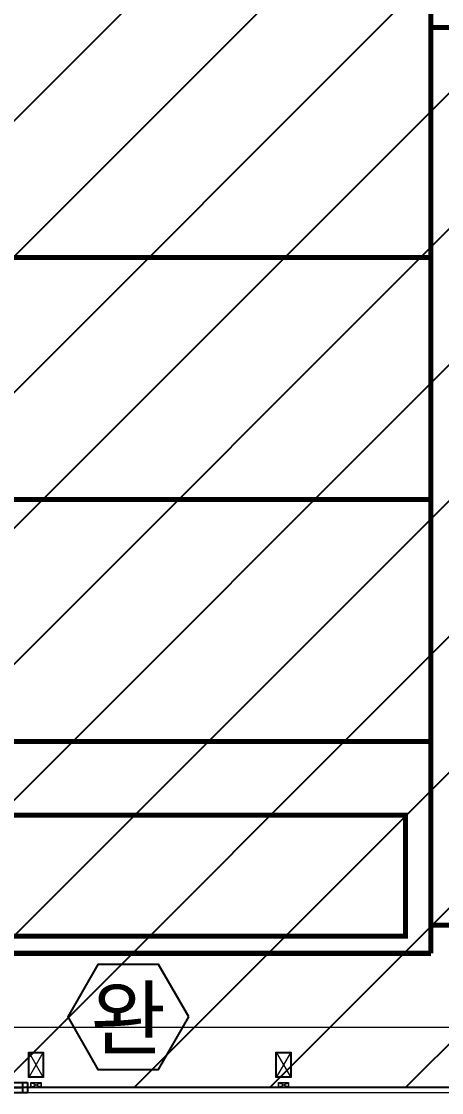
# Model space of a CAD drawing. Header units: millimetres. Extents: x 4739419 to 5837985, y 2291271 to 3446271.
# Drawn here: x 4960052 to 4964220, y 2335741 to 2346362 of the extents above; entities that cross this region are included whole.
import ezdxf
from ezdxf.enums import TextEntityAlignment as Align

# ---------------------------------------------------------------- set-up
doc = ezdxf.new("R2010")
doc.units = ezdxf.units.MM
doc.linetypes.add('XR-평면도$0$HIDDEN2', pattern=[4.7625, 3.175, -1.5875])
doc.layers.get('0').update_dxf_attribs({"color": 255})
for name, color, linetype in [('HEB- Saw Cut(PC Topping)', 5, 'Continuous'), ('HEB-Area(PC Topping)', 3, 'Continuous'), ('XR-평면도$0$보행동선', 9, 'Continuous')]:
    doc.layers.add(name, color=color, linetype=linetype)
for name, color, linetype, lineweight in [('XR-평면도$0$A-CNTL', 9, 'Continuous', 15), ('XR-평면도$0$A-DWXM-WIND', 9, 'Continuous', 25), ('XR-평면도$0$A-SECT-LIN2', 9, 'Continuous', 20), ('XR-평면도$0$A-SECT-LIN3', 9, 'Continuous', 18), ('XR-평면도$0$A-WAXM-DRYW', 9, 'Continuous', 25), ('XR-평면도$0$A-WAXM-PANL', 9, 'Continuous', 20), ('XR-평면도$0$A-XXXX-OPEN', 9, 'Continuous', 15), ('XR-평면도$0$A-XXXX-SYMB', 9, 'Continuous', 25)]:
    doc.layers.add(name, color=color, linetype=linetype, lineweight=lineweight)
doc.styles.add('XR-평면도$0$yf', font='malgun.ttf')

# ---------------------------------------------------------------- blocks, each defined once
blk = doc.blocks.new('XR-평면도$0$중심선(210216)')
at = {"layer": 'XR-평면도$0$A-CNTL', "ltscale": 300}
blk.add_lwpolyline([(-10000, 0), (186000, 0)], dxfattribs=at)
blk = doc.blocks.new('XR-평면도$0$A$C03B947B6')
at = {"linetype": 'ByBlock'}
blk.add_lwpolyline([(400, 0), (200, 346.4), (-200, 346.4), (-400, 0), (-200, -346.4), (200, -346.4)], close=True, dxfattribs=at)
at = {"linetype": 'ByBlock', "style": 'XR-평면도$0$yf'}
blk.add_text('완', height=400, dxfattribs=at).set_placement((0, 0), align=Align.MIDDLE)
blk = doc.blocks.new('XR-평면도$0$win1')
at = {"layer": 'XR-평면도$0$A-DWXM-WIND'}
for p, q in [((-1500, 100), (-1500, 0)), ((-1500, 100), (-1450, 100)), ((-1450, 100), (-1450, 0)), ((-1450, 100), (-25, 100)), ((-1450, 50), (-25, 50)), ((-1450, 0), (-25, 0)), ((-25, 100), (25, 100)), ((-25, 100), (-25, 0)), ((-25, 0), (25, 0)), ((25, 100), (25, 0)), ((25, 100), (1450, 100)), ((25, 50), (1450, 50)), ((25, 0), (1450, 0)), ((1450, 100), (1450, 0)), ((1450, 100), (1500, 100)), ((1500, 100), (1500, 0)), ((-1500, 0), (-1450, 0)), ((1450, 0), (1500, 0))]:
    blk.add_line(p, q, dxfattribs=at)
blk = doc.blocks.new('XR-평면도$0$aw13pan4f~8f')
at = {"layer": 'XR-평면도$0$A-SECT-LIN2'}
for points in [[(6010, 50), (6010, 300), (6160, 300), (6160, 50)], [(8465, 50), (8465, 300), (8615, 300), (8615, 50)], [(6135, -50), (6035, -50), (6035, 0), (6135, 0)], [(8590, -50), (8490, -50), (8490, 0), (8590, 0)]]:
    blk.add_lwpolyline(points, close=True, dxfattribs=at)
at = {"layer": 'XR-평면도$0$A-SECT-LIN3'}
for points in [[(6016, 56), (6016, 294), (6154, 294), (6154, 56)], [(8471, 56), (8471, 294), (8609, 294), (8609, 56)], [(6132, -47), (6038, -47), (6038, -3), (6132, -3)], [(8587, -47), (8493, -47), (8493, -3), (8587, -3)]]:
    blk.add_lwpolyline(points, close=True, dxfattribs=at)
at = {"layer": 'XR-평면도$0$A-WAXM-PANL'}
for points in [[(11000, -50), (6000, -50)], [(6000, -50), (6000, -100)], [(6000, -100), (11000, -100)]]:
    blk.add_lwpolyline(points, dxfattribs=at)
at = {"layer": 'XR-평면도$0$A-XXXX-OPEN'}
for p, q in [((6016, 294), (6154, 56)), ((6154, 294), (6016, 56)), ((8471, 294), (8609, 56)), ((8609, 294), (8471, 56)), ((6038, -47), (6132, -3)), ((6132, -47), (6038, -3)), ((8493, -47), (8587, -3)), ((8587, -47), (8493, -3))]:
    blk.add_line(p, q, dxfattribs=at)
at = {"layer": 'XR-평면도$0$A-WAXM-DRYW'}
blk.add_blockref('XR-평면도$0$win1', (4500, -100), dxfattribs=at)
blk = doc.blocks.new('XR-평면도$0$aw13aw14 4f~8f')
blk.add_blockref('XR-평면도$0$aw13pan4f~8f', (214693, 1529571))
blk = doc.blocks.new('XR-평면도$0$보행통로(상온창고)')
at = {"layer": 'XR-평면도$0$보행동선', "linetype": 'XR-평면도$0$HIDDEN2', "ltscale": 100, "const_width": 50}
blk.add_lwpolyline([(61050, 0), (92850, 0), (92850, -1200), (61050, -1200), (61050, 0)], dxfattribs=at)

msp = doc.modelspace()

# ---------------------------------------------------------------- hatches: boundary and pattern name
at = {"layer": 'HEB-Area(PC Topping)', "transparency": 33554559}
h = msp.add_hatch(dxfattribs=at)
h.set_pattern_fill('ANSI31', color=256, scale=300)
h.paths.add_polyline_path([(4865511.8, 2394416.6), (4898114.5, 2394416.6), (4898114.5, 2377621.7), (4911154.5, 2377621.7), (4911154.5, 2394421.7), (4943111.8, 2394421.7), (4943111.8, 2365621.7), (4954251.8, 2365621.7), (4954251.8, 2396821.7), (4998711.8, 2396821.7), (4998711.8, 2346691.2), (4993711.8, 2346691.2), (4993711.8, 2335791.2), (4931561.8, 2335791.2), (4931561.8, 2346691.2), (4927761.8, 2346691.2), (4927761.8, 2335791.2), (4878154.5, 2335791.2), (4878154.5, 2348821.7), (4865511.8, 2348821.7)])
h.paths.add_polyline_path([(4960761.8, 2390941.2), (4964561.8, 2390941.2), (4964561.8, 2380940.7), (4960761.8, 2380940.7)], flags=16)

# ---------------------------------------------------------------- linework, layer by layer
at = {"layer": 'HEB- Saw Cut(PC Topping)', "const_width": 50}
for points in [[(4964114.5, 2396821.7), (4964114.5, 2337121.7)], [(4966104.5, 2346301.7), (4964114.5, 2346301.7)], [(4964114.5, 2344021.7), (4955154.5, 2344021.7)], [(4964114.5, 2341621.7), (4955154.5, 2341621.7)], [(4964114.5, 2339221.7), (4955154.5, 2339221.7)], [(4966104.5, 2337401.7), (4964114.5, 2337401.7)], [(4964114.5, 2337121.7), (4955154.5, 2337121.7)]]:
    msp.add_lwpolyline(points, dxfattribs=at)
at = {"layer": 'HEB-Area(PC Topping)'}
msp.add_lwpolyline([(4877661.8, 2413391.2), (4903611.8, 2413391.2), (4903611.8, 2410391.2), (4905611.8, 2410391.2), (4905611.8, 2413391.2), (4921661.8, 2413391.2), (4921661.8, 2413891.2), (4931561.8, 2413891.2), (4931561.8, 2413391.2), (4958611.8, 2413391.2), (4958611.8, 2410391.2), (4960611.8, 2410391.2), (4960611.8, 2413391.2), (4987661.8, 2413391.2), (4987661.8, 2413891.2), (4998711.8, 2413891.2), (4998711.8, 2346691.2), (4993711.8, 2346691.2), (4993711.8, 2336391.2), (4993711.8, 2335791.2), (4870511.8, 2335791.2)], dxfattribs=at)

# ---------------------------------------------------------------- block references
for name, p in [('XR-평면도$0$aw13aw14 4f~8f', (4739418.8, 806270.6)), ('XR-평면도$0$aw13aw14 4f~8f', (4739418.8, 806270.6)), ('XR-평면도$0$aw13aw14 4f~8f', (4739418.8, 806270.6)), ('XR-평면도$0$보행통로(상온창고)', (4871011.8, 2338491.2)), ('XR-평면도$0$보행통로(상온창고)', (4871011.8, 2338491.2)), ('XR-평면도$0$보행통로(상온창고)', (4871011.8, 2338491.2))]:
    msp.add_blockref(name, p)
at = {"layer": 'XR-평면도$0$A-CNTL'}
msp.add_blockref('XR-평면도$0$중심선(210216)', (4866111.8, 2336391.2), dxfattribs=at)
at = {"layer": 'XR-평면도$0$A-XXXX-SYMB', "linetype": 'ByBlock', "xscale": 1.5, "yscale": 1.5, "zscale": 1.5}
msp.add_blockref('XR-평면도$0$A$C03B947B6', (4961111.8, 2336491.2), dxfattribs=at)
msp.add_blockref('XR-평면도$0$A$C03B947B6', (4961111.8, 2336491.2), dxfattribs=at)
msp.add_blockref('XR-평면도$0$A$C03B947B6', (4961111.8, 2336491.2), dxfattribs=at)

doc.saveas('drawing.dxf')
